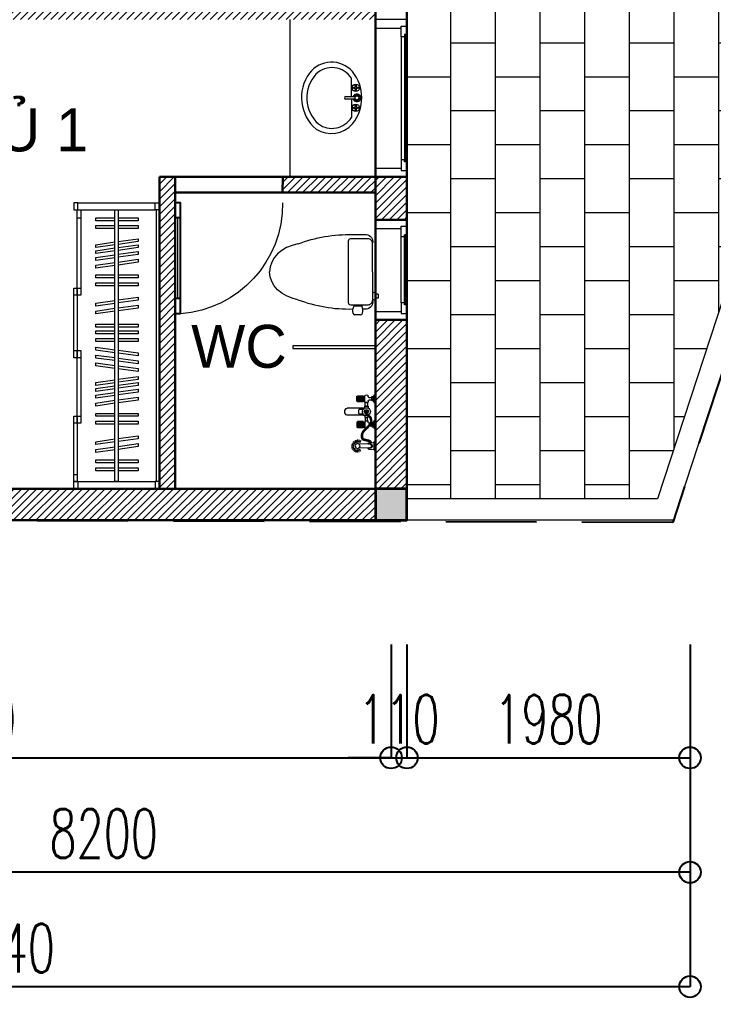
# Model space of a CAD drawing. Header units: millimetres. Extents: x 1832547 to 2001569, y -558009 to -417808.
# Drawn here: x 1911121 to 1915974, y -449515 to -442680 of the extents above; entities that cross this region are included whole.
import ezdxf
from ezdxf.enums import TextEntityAlignment as Align

# ---------------------------------------------------------------- set-up
doc = ezdxf.new("R2010")
doc.units = ezdxf.units.MM
doc.header["$MEASUREMENT"] = 0
doc.linetypes.add('CENTER', pattern=[2, 1.25, -0.25, 0.25, -0.25])
doc.linetypes.add('HIDDEN', pattern=[9.525, 6.35, -3.175])
doc.layers.get('0').update_dxf_attribs({"linetype": 'CONTINUOUS'})
doc.layers.get('DEFPOINTS').update_dxf_attribs({"linetype": 'CONTINUOUS'})
for name, color, linetype, lineweight in [('CA-noi that', 19, 'CONTINUOUS', 9), ('CA. TUONG', 30, 'CONTINUOUS', 30), ('CA.cot', 2, 'CONTINUOUS', 35), ('CA.dim 08', 8, 'CONTINUOUS', 13), ('CA.noi that 15', 15, 'CONTINUOUS', 9), ('CA.TEXT', 7, 'CONTINUOUS', 15), ('CA.thay 145', 145, 'CONTINUOUS', 18), ('CA.tim 67', 67, 'CENTER', 9), ('CA.vat lieu 08', 8, 'CONTINUOUS', 5), ('NP-CỬA SỔ', 143, 'CONTINUOUS', 15)]:
    doc.layers.add(name, color=color, linetype=linetype, lineweight=lineweight)
doc.layers.add('NP-CỬA ĐI', color=90, linetype='CONTINUOUS')
doc.styles.add('vietphuong-remark', font='romans.shx', dxfattribs={"width": 0.65})
doc.styles.add('ZENI2', font='Vhavanb.ttf')
doc.dimstyles.new('AD-200', dxfattribs={"dimscale": 200, "dimtxt": 1.7, "dimasz": 1.5, "dimexe": 0.01, "dimexo": 0, "dimgap": 0.5, "dimtad": 1, "dimdec": 0, "dimdsep": 46, "dimtxsty": 'vietphuong-remark', "dimblk": 'SMALL', "dimcen": 0, "dimdle": 0.01, "dimclrd": 88, "dimclre": 88, "dimclrt": 2, "dimadec": 0, "dimazin": 0, "dimtfac": 1, "dimtdec": 0, "dimtix": 1, "dimtmove": 2, "dimatfit": 3, "dimldrblk": 'DOTBLANK', "dimfxl": 0.01, "dimtolj": 1, "dimtzin": 0, "dimarcsym": 0})

# ---------------------------------------------------------------- blocks, each defined once
blk = doc.blocks.new('_Small')
at = {"color": 0, "linetype": 'ByBlock', "lineweight": -2}
blk.add_circle((0, 0), 0.25, dxfattribs=at)
blk = doc.blocks.new('*D51')
at = {"layer": 'CA.dim 08', "color": 88, "linetype": 'Continuous', "lineweight": -2, "transparency": 16777216}
for p, q in [((1907609.8, -447048.3), (1907609.8, -448642.1)), ((1915809.8, -447048.3), (1915809.8, -448642.1)), ((1915811.8, -448640.1), (1907607.8, -448640.1))]:
    blk.add_line(p, q, dxfattribs=at)
at = {"layer": 'DEFPOINTS', "color": 0, "transparency": 16777216}
for p in [(1907609.8, -447048.3), (1915809.8, -447048.3), (1907609.8, -448640.1)]:
    blk.add_point(p, dxfattribs=at)
at = {"layer": 'CA.dim 08', "color": 88, "lineweight": -2, "transparency": 16777216, "xscale": 300, "yscale": 300, "zscale": 300, "rotation": 180}
blk.add_blockref('_Small', (1907609.8, -448640.1), dxfattribs=at)
at = {"layer": 'CA.dim 08', "color": 88, "lineweight": -2, "transparency": 16777216, "xscale": 300, "yscale": 300, "zscale": 300}
blk.add_blockref('_Small', (1915809.8, -448640.1), dxfattribs=at)
at = {"layer": 'CA.dim 08', "color": 2, "transparency": 16777216, "insert": (1911709.8, -448370.1), "char_height": 340, "attachment_point": 5, "style": 'vietphuong-remark'}
blk.add_mtext('\\A1;8200', dxfattribs=at)
blk = doc.blocks.new('_DotBlank')
at = {"color": 0, "linetype": 'ByBlock', "lineweight": -2}
blk.add_line((-0.5, 0), (-1, 0), dxfattribs=at)
blk.add_circle((0, 0), 0.5, dxfattribs=at)
blk = doc.blocks.new('*D42')
at = {"layer": 'CA.dim 08', "color": 88, "linetype": 'Continuous', "lineweight": -2, "transparency": 16777216}
for p, q in [((1907719.8, -447048.3), (1907719.8, -447842.1)), ((1913719.9, -447048.3), (1913719.9, -447842.1)), ((1907717.8, -447840.1), (1913721.9, -447840.1))]:
    blk.add_line(p, q, dxfattribs=at)
at = {"layer": 'DEFPOINTS', "color": 0, "transparency": 16777216}
for p in [(1907719.8, -447048.3), (1913719.9, -447048.3), (1913719.9, -447840.1)]:
    blk.add_point(p, dxfattribs=at)
at = {"layer": 'CA.dim 08', "color": 88, "lineweight": -2, "transparency": 16777216, "xscale": 300, "yscale": 300, "zscale": 300, "rotation": 180}
blk.add_blockref('_Small', (1907719.8, -447840.1), dxfattribs=at)
at = {"layer": 'CA.dim 08', "color": 88, "lineweight": -2, "transparency": 16777216, "xscale": 300, "yscale": 300, "zscale": 300}
blk.add_blockref('_Small', (1913719.9, -447840.1), dxfattribs=at)
at = {"layer": 'CA.dim 08', "color": 2, "transparency": 16777216, "insert": (1910719.8, -447570.1), "char_height": 340, "attachment_point": 5, "style": 'vietphuong-remark'}
blk.add_mtext('\\A1;6000', dxfattribs=at)
blk = doc.blocks.new('*D43')
at = {"layer": 'CA.dim 08', "color": 88, "linetype": 'Continuous', "lineweight": -2, "transparency": 16777216}
for p, q in [((1913829.9, -447048.3), (1913829.9, -447842.1)), ((1915809.8, -447048.3), (1915809.8, -447842.1)), ((1913827.9, -447840.1), (1915811.8, -447840.1))]:
    blk.add_line(p, q, dxfattribs=at)
at = {"layer": 'DEFPOINTS', "color": 0, "transparency": 16777216}
for p in [(1913829.9, -447048.3), (1915809.8, -447048.3), (1915809.8, -447840.1)]:
    blk.add_point(p, dxfattribs=at)
at = {"layer": 'CA.dim 08', "color": 88, "lineweight": -2, "transparency": 16777216, "xscale": 300, "yscale": 300, "zscale": 300, "rotation": 180}
blk.add_blockref('_Small', (1913829.9, -447840.1), dxfattribs=at)
at = {"layer": 'CA.dim 08', "color": 88, "lineweight": -2, "transparency": 16777216, "xscale": 300, "yscale": 300, "zscale": 300}
blk.add_blockref('_Small', (1915809.8, -447840.1), dxfattribs=at)
at = {"layer": 'CA.dim 08', "color": 2, "transparency": 16777216, "insert": (1914819.8, -447570.1), "char_height": 340, "attachment_point": 5, "style": 'vietphuong-remark'}
blk.add_mtext('\\A1;1980', dxfattribs=at)
blk = doc.blocks.new('*D45')
at = {"layer": 'CA.dim 08', "color": 88, "linetype": 'Continuous', "lineweight": -2, "transparency": 16777216}
for p, q in [((1913719.9, -447048.3), (1913719.9, -447842.1)), ((1913829.9, -447048.3), (1913829.9, -447842.1)), ((1913719.9, -447840.1), (1913419.9, -447840.1)), ((1913719.9, -447840.1), (1913829.9, -447840.1)), ((1913829.9, -447840.1), (1914129.9, -447840.1))]:
    blk.add_line(p, q, dxfattribs=at)
at = {"layer": 'DEFPOINTS', "color": 0, "transparency": 16777216}
for p in [(1913719.9, -447048.3), (1913829.9, -447048.3), (1913829.9, -447840.1)]:
    blk.add_point(p, dxfattribs=at)
at = {"layer": 'CA.dim 08', "color": 88, "lineweight": -2, "transparency": 16777216, "xscale": 300, "yscale": 300, "zscale": 300}
blk.add_blockref('_Small', (1913719.9, -447840.1), dxfattribs=at)
at = {"layer": 'CA.dim 08', "color": 88, "lineweight": -2, "transparency": 16777216, "xscale": 300, "yscale": 300, "zscale": 300, "rotation": 180}
blk.add_blockref('_Small', (1913829.9, -447840.1), dxfattribs=at)
at = {"layer": 'CA.dim 08', "color": 2, "transparency": 16777216, "insert": (1913774.9, -447570.1), "char_height": 340, "attachment_point": 5, "style": 'vietphuong-remark'}
blk.add_mtext('\\A1;110', dxfattribs=at)
blk = doc.blocks.new('*D59')
at = {"layer": 'CA.dim 08', "color": 88, "linetype": 'Continuous', "lineweight": -2, "transparency": 16777216}
for p, q in [((1906169.8, -447848.3), (1906169.8, -449442.1)), ((1915809.8, -447848.3), (1915809.8, -449442.1)), ((1915811.8, -449440.1), (1906167.8, -449440.1))]:
    blk.add_line(p, q, dxfattribs=at)
at = {"layer": 'DEFPOINTS', "color": 0, "transparency": 16777216}
for p in [(1906169.8, -447848.3), (1915809.8, -447848.3), (1906169.8, -449440.1)]:
    blk.add_point(p, dxfattribs=at)
at = {"layer": 'CA.dim 08', "color": 88, "lineweight": -2, "transparency": 16777216, "xscale": 300, "yscale": 300, "zscale": 300, "rotation": 180}
blk.add_blockref('_Small', (1906169.8, -449440.1), dxfattribs=at)
at = {"layer": 'CA.dim 08', "color": 88, "lineweight": -2, "transparency": 16777216, "xscale": 300, "yscale": 300, "zscale": 300}
blk.add_blockref('_Small', (1915809.8, -449440.1), dxfattribs=at)
at = {"layer": 'CA.dim 08', "color": 2, "transparency": 16777216, "insert": (1910989.8, -449170.1), "char_height": 340, "attachment_point": 5, "style": 'vietphuong-remark'}
blk.add_mtext('\\A1;9640', dxfattribs=at)
blk = doc.blocks.new('A$Ce6ee8940')
at = {"layer": 'CA.noi that 15', "ltscale": 0.3}
for p, q in [((221.2, 552.7), (221.2, 558)), ((225.6, 558), (225.6, 552.7)), ((361.2, 552.7), (361.2, 558)), ((365.6, 558), (365.6, 552.7)), ((284.7, 514.1), (155.6, 514.1)), ((209.7, 546.4), (214.9, 546.4)), ((209.7, 542.1), (214.9, 542.1)), ((221.2, 530.5), (221.2, 535.8)), ((225.6, 535.8), (225.6, 530.5)), ((231.9, 546.4), (237.1, 546.4)), ((231.9, 542.1), (237.1, 542.1)), ((284.7, 474.3), (284.7, 535.5)), ((302.2, 535.5), (302.2, 474.3)), ((302.2, 514.1), (430.6, 514.1)), ((349.7, 546.4), (354.9, 546.4)), ((349.7, 542.1), (354.9, 542.1)), ((361.2, 530.5), (361.2, 535.8)), ((365.6, 535.8), (365.6, 530.5)), ((371.9, 546.4), (377.1, 546.4)), ((371.9, 542.1), (377.1, 542.1))]:
    blk.add_line(p, q, dxfattribs=at)
for centre, radius in [((223.4, 544.3), 26.2), ((205.9, 544.3), 4.37), ((223.4, 544.3), 8.75), ((223.4, 544.3), 6.56), ((223.4, 561.8), 4.37), ((240.9, 544.3), 4.37), ((293.4, 553), 13.1), ((363.4, 544.3), 26.2), ((345.9, 544.3), 4.37), ((363.4, 544.3), 8.75), ((363.4, 544.3), 6.56), ((363.4, 561.8), 4.37), ((380.9, 544.3), 4.37), ((223.4, 526.8), 4.38), ((363.4, 526.8), 4.38)]:
    blk.add_circle(centre, radius, dxfattribs=at)
for centre, radius, start, end in [((293, 293), 293, 51.38628, 128.87593), ((293.4, 552.3), 27, 288.92464, 251.07536), ((293.4, 551.9), 18.6, 298.07366, 241.92634), ((238.8, 375.5), 195, 131.68713, 232.56834), ((242.4, 378.8), 160.9, 122.6901, 224.3609), ((347.3, 377.9), 159.7, 323.62877, 58.58843), ((347.8, 374.4), 195.4, 327.0124, 49.05587), ((293.4, 474.3), 8.75, 180.005, 359.995), ((293.3, 448.2), 246.1, 227.64718, 317.90546), ((290.7, 453.2), 288.3, 233.7562, 320.02828)]:
    blk.add_arc(centre, radius, start, end, dxfattribs=at)
blk = doc.blocks.new('A$C69F42894')
at = {"layer": 'CA.noi that 15'}
for p, q in [((124.6, 560), (163.2, 560)), ((115.9, 500), (171.9, 500)), ((115.9, 490), (115.9, 500)), ((171.9, 490), (171.9, 500)), ((0, 415.6), (0, 445.4)), ((0, 445.4), (20, 445.4)), ((0, 415.6), (20, 415.6)), ((20, 401.1), (20, 460)), ((20, 401.1), (20, 460)), ((40, 260), (40, 460)), ((40, 260), (40, 60))]:
    blk.add_line(p, q, dxfattribs=at)
blk.add_lwpolyline([(561.4, 65.1, -0.095238), (179.5, 0), (82.3, 0, -0.448604), (40, 60, 0.414214), (70, 30), (195, 30, 0.414214), (210, 45), (210, 260), (210, 475, 0.414214), (195, 490), (70, 490, 0.414214), (40, 460, -0.448604), (82.3, 520), (108.3, 520)], format="xyb", dxfattribs=at)
for centre, radius, start, end in [((180, 532.3), 71.8, 165.59818, 206.76095), ((124.6, 545), 15, 90, 159.90199), ((163.2, 545), 15, 20.09801, 90), ((107.8, 532.3), 71.8, 333.23905, 14.40182), ((201.2, -506.1), 1026.3, 69.45128, 91.21266), ((11.7, 416.1), 44.7, 50.75842, 79.33108), ((11.7, 445), 44.7, 280.66892, 309.24158)]:
    blk.add_arc(centre, radius, start, end, dxfattribs=at)
at = {"layer": 'CA.noi that 15', "extrusion": (0, 0, -1)}
blk.add_ellipse((506.7, 260), major_axis=(253.3, 0), ratio=0.788071, start_param=-1.35296, end_param=0, dxfattribs=at)
at = {"layer": 'CA.noi that 15'}
blk.add_ellipse((506.7, 260), major_axis=(253.3, 0), ratio=0.788071, start_param=-1.35296, end_param=0, dxfattribs=at)
blk = doc.blocks.new('hoa sen')
at = {"layer": 'CA.noi that 15', "ltscale": 1000}
for p, q in [((-137.5, 11.2), (-137.5, 162.1)), ((-70.8, 11.2), (-70.8, 162.1)), ((163.4, 96.3), (187.7, 82.2)), ((173, 108.8), (192.8, 89)), ((185.6, 118.4), (199.6, 94.2)), ((200.2, 124.5), (207.4, 97.4)), ((215.8, 126.6), (215.8, 98.5)), ((231.5, 124.5), (224.3, 97.4)), ((246.1, 118.4), (232.1, 94.2)), ((258.7, 108.8), (238.9, 89)), ((268.3, 96.3), (244, 82.2)), ((-104.2, 4), (-121.6, -6.1)), ((-86.7, -6.1), (-104.2, 4)), ((155.3, 66), (183.3, 66)), ((157.3, 81.7), (184.4, 74.4)), ((157.3, 50.3), (184.4, 57.6)), ((163.4, 35.7), (187.7, 49.7)), ((200.2, -50), (195.6, 56.3)), ((231.5, -50), (236.1, 56.3)), ((268.3, 35.7), (244, 49.7)), ((274.4, 81.7), (247.3, 74.4)), ((274.4, 50.3), (247.3, 57.6)), ((276.4, 66), (248.4, 66)), ((-263.7, -90.3), (-263.7, -100.1)), ((-263.7, -90.3), (-184.3, -90.3)), ((-191.1, 0), (-247.2, 0)), ((-242.9, -33.3), (-247, -33.3)), ((-237.3, -38.9), (-237.3, -65.6)), ((-237.3, -65.6), (-211.4, -65.6)), ((-233.8, -79.6), (-233.8, -68.7)), ((-214.9, -68.7), (-214.9, -79.6)), ((-211.4, -65.6), (-211.4, -38.9)), ((-205.8, -33.3), (-191.1, -33.3)), ((-191.1, 0), (-191.1, -33.3)), ((-184.3, -90.3), (-184.3, -100.1)), ((-154.9, 0), (-154.9, -33.3)), ((-147.3, 0), (-154.9, 0)), ((-154.9, -33.3), (-137.1, -33.3)), ((-121.6, -6.1), (-121.6, -26.2)), ((-121.6, -26.2), (-104.2, -36.3)), ((-104.2, -36.3), (-86.7, -26.2)), ((-86.7, -6.1), (-86.7, -8.6)), ((-86.7, -6.7), (-86.7, -6.1)), ((-86.7, -19.3), (-86.7, -26.2)), ((-86.7, -26.2), (-86.7, -19.3)), ((-61, 0), (-53.4, 0)), ((-53.4, -33.3), (-60.4, -33.3)), ((-53.4, 0), (-53.4, -33.3)), ((-23.8, -90.3), (-23.8, -100.1)), ((55.6, -90.3), (-23.8, -90.3)), ((-17.2, 0), (-17.2, -33.3)), ((-17.2, 0), (-17.2, -33.3)), ((-17.2, 0), (38.9, 0)), ((-2.5, -33.3), (-17.2, -33.3)), ((3.1, -49.3), (3.1, -38.9)), ((3.1, -65.6), (3.1, -60.8)), ((29, -65.6), (3.1, -65.6)), ((6.6, -68.7), (6.6, -79.6)), ((25.5, -79.6), (25.5, -68.7)), ((29, -45.5), (29, -65.6)), ((55.6, -90.3), (55.6, -100.1)), ((-263.7, -100.1), (-184.3, -100.1)), ((55.6, -100.1), (-23.8, -100.1))]:
    blk.add_line(p, q, dxfattribs=at)
for points in [[(-196.6, 12.9), (-196.6, 66.7), (-252.9, 66.7), (-252.9, 12.9)], [(-202.3, 66.7), (-202.3, 71.9), (-247.2, 71.9), (-247.2, 66.7)], [(-202.3, 7.7), (-202.3, 12.9), (-247.2, 12.9), (-247.2, 7.7)], [(-11.7, 12.9), (-11.7, 66.7), (44.6, 66.7), (44.6, 12.9)], [(-6, 66.7), (-6, 71.9), (38.9, 71.9), (38.9, 66.7)], [(-6, 7.7), (-6, 12.9), (38.9, 12.9), (38.9, 7.7)], [(-156.6, -27.4), (-156.6, -5.1), (-188.8, -5.1), (-188.8, -27.4)], [(-50.6, -27.4), (-50.6, -5.1), (-19.1, -5.1), (-19.1, -27.4)]]:
    blk.add_lwpolyline(points, close=True, dxfattribs=at)
for points in [[(-240.6, 23), (-240.6, 57.4, 0.414214), (-242.9, 59.6), (-243.6, 59.6, 0.414214), (-245.8, 57.4), (-245.8, 23, 0.414214), (-243.6, 20.8), (-242.9, 20.8, 0.414214)], [(-227.4, 23), (-227.4, 57.4, 0.414214), (-229.6, 59.6), (-230.3, 59.6, 0.414214), (-232.6, 57.4), (-232.6, 23, 0.414214), (-230.3, 20.8), (-229.6, 20.8, 0.414214)], [(-214.1, 23), (-214.1, 57.4, 0.414214), (-216.4, 59.6), (-217.1, 59.6, 0.414214), (-219.3, 57.4), (-219.3, 23, 0.414214), (-217.1, 20.8), (-216.4, 20.8, 0.414214)], [(-200.9, 23), (-200.9, 57.4, 0.414214), (-203.1, 59.6), (-203.8, 59.6, 0.414214), (-206.1, 57.4), (-206.1, 23, 0.414214), (-203.8, 20.8), (-203.1, 20.8, 0.414214)], [(-7.4, 23), (-7.4, 57.4, -0.414214), (-5.2, 59.6), (-4.5, 59.6, -0.414214), (-2.2, 57.4), (-2.2, 23, -0.414214), (-4.5, 20.8), (-5.2, 20.8, -0.414214)], [(5.8, 23), (5.8, 57.4, -0.414214), (8.1, 59.6), (8.8, 59.6, -0.414214), (11, 57.4), (11, 23, -0.414214), (8.8, 20.8), (8.1, 20.8, -0.414214)], [(19.1, 23), (19.1, 57.4, -0.414214), (21.3, 59.6), (22, 59.6, -0.414214), (24.3, 57.4), (24.3, 23, -0.414214), (22, 20.8), (21.3, 20.8, -0.414214)], [(32.3, 23), (32.3, 57.4, -0.414214), (34.6, 59.6), (35.3, 59.6, -0.414214), (37.5, 57.4), (37.5, 23, -0.414214), (35.3, 20.8), (34.6, 20.8, -0.414214)], [(256.6, -100.1), (256.6, -94.1, 0.414214), (251, -88.5), (180.7, -88.5, 0.414214), (175.1, -94.1), (175.1, -100.1)]]:
    blk.add_lwpolyline(points, format="xyb", close=True, dxfattribs=at)
for points in [[(-241.5, 7.7), (-241.5, 0)], [(-208.3, 0), (-208.3, 7.7)], [(-105.2, -9.3), (-98.6, -8.6), (-93.3, -8.3), (-88.9, -8.3), (-85.5, -8.7), (-82.7, -9.4), (-80.5, -10.3), (-78.7, -11.4), (-77.1, -12.6), (-75.5, -14), (-74.1, -15.5), (-72.6, -17.1), (-71.2, -18.8), (-69.9, -20.5), (-68.5, -22.2), (-67.2, -24), (-65.9, -25.8), (-64.6, -27.6), (-63.3, -29.4), (-62, -31.1), (-60.8, -32.8), (-59.6, -34.4), (-58.4, -35.9), (-57.3, -37.3), (-56.2, -38.6), (-55.2, -39.7), (-54.3, -40.7), (-53.4, -41.6), (-52.5, -42.4), (-51.7, -43.1), (-50.9, -43.7), (-50.1, -44.4), (-49.3, -45), (-48.4, -45.6), (-47.6, -46.2), (-46.6, -46.8), (-45.4, -47.4), (-44.1, -48.1), (-42.6, -48.7), (-40.8, -49.4), (-38.7, -50.2), (-36.2, -50.9), (-33.5, -51.7), (-30.6, -52.4), (-27.4, -53.1), (-24.1, -53.6), (-20.7, -53.9), (-17.3, -54.1), (-13.9, -54), (-10.5, -53.6), (-7.3, -53), (-4, -52.2), (-0.9, -51.1), (2.2, -49.8), (5.2, -48.3), (8.1, -46.6), (11, -44.8), (13.8, -42.9), (16.5, -40.8), (19.2, -38.6), (21.9, -36.2), (24.6, -33.8), (27.3, -31.2), (30.1, -28.5), (32.9, -25.7), (35.8, -22.8), (38.9, -19.9), (41.9, -16.9), (45.1, -13.8), (48.2, -10.7), (51.3, -7.7), (54.5, -4.6), (57.6, -1.7), (60.6, 1.3), (63.5, 4.1), (66.3, 6.7), (69, 9.3), (71.5, 11.6), (73.8, 13.7), (75.8, 15.6), (77.5, 17.2), (78.9, 18.6), (80.1, 19.6), (81.1, 20.5), (81.8, 21.2), (82.5, 21.7), (83, 22.1), (83.6, 22.4), (84.1, 22.7), (84.7, 23), (85.3, 23.3), (86.1, 23.7), (87, 24.1), (88, 24.5), (89.2, 24.9), (90.6, 25.5), (92.1, 26.1), (93.9, 26.8), (96, 27.5), (98.2, 28.3), (100.5, 29.1), (103, 29.8), (105.6, 30.5), (108.4, 31.1), (111.2, 31.5), (114, 31.9), (116.9, 32.1), (119.7, 32.2), (122.5, 32.2), (125.1, 32.2), (127.6, 32), (129.9, 31.9), (131.9, 31.7), (133.7, 31.6), (135.2, 31.4), (136.5, 31.2), (137.6, 31.1), (138.6, 30.9), (139.6, 30.7), (140.4, 30.5), (141.3, 30.2), (142.1, 30), (143, 29.7), (143.9, 29.4), (144.7, 29.1), (145.6, 28.8), (146.4, 28.5), (147.2, 28.1), (147.9, 27.8), (148.6, 27.5), (149.2, 27.2), (149.8, 26.8), (150.4, 26.5), (150.9, 26.1), (151.4, 25.8), (151.9, 25.4), (152.3, 25), (152.8, 24.6), (153.2, 24.1), (153.6, 23.7), (154.1, 23.2), (154.5, 22.7), (154.9, 22.1), (155.3, 21.6), (155.7, 21), (156, 20.4), (156.4, 19.7), (156.8, 19.1), (157.1, 18.3), (157.5, 17.6), (157.9, 16.7), (158.2, 15.9), (158.6, 14.9), (159, 13.9), (159.4, 12.8), (159.8, 11.7), (160.2, 10.5), (160.6, 9.3), (160.9, 8), (161.3, 6.8), (161.7, 5.5), (162.1, 4.1), (162.5, 2.8), (162.8, 1.5), (163.2, 0.1), (163.6, -1.3), (163.9, -2.7), (164.3, -4.1), (164.6, -5.5), (165, -7), (165.3, -8.5), (165.6, -10), (166, -11.4), (166.3, -12.9), (166.6, -14.3), (166.9, -15.7), (167.2, -17), (167.4, -18.3), (167.7, -19.5), (167.9, -20.7), (168.1, -21.8), (168.3, -22.9), (168.5, -23.9), (168.7, -24.8), (168.8, -25.7), (168.9, -26.5), (169, -27.3), (169.1, -28.1), (169.2, -28.8), (169.3, -29.4), (169.3, -30), (169.4, -30.6), (169.4, -31.2), (169.5, -31.7), (169.6, -32.2), (169.6, -32.7), (169.7, -33.2), (169.7, -33.6), (169.8, -34), (169.9, -34.4), (170, -34.8), (170.1, -35.2), (170.2, -35.6), (170.4, -36), (170.6, -36.3), (170.7, -36.7), (171, -37.1), (171.2, -37.6), (171.5, -38), (171.9, -38.6), (172.3, -39.1), (172.7, -39.6), (173.1, -40.2), (173.5, -40.7), (173.9, -41.3), (174.3, -41.8), (174.7, -42.2), (175, -42.6), (175.3, -42.9), (175.5, -43.2), (175.8, -43.5), (176, -43.7), (176.2, -44), (176.5, -44.2), (176.7, -44.5), (177, -44.8), (177.3, -45.1), (177.7, -45.4), (178.1, -45.8), (178.5, -46.2), (179, -46.6), (179.5, -47), (180.1, -47.5), (180.7, -48), (181.4, -48.5), (182.1, -49.1), (182.8, -49.5), (183.4, -50), (184.1, -50.4), (184.6, -50.8), (185, -51)], [(-103.1, -21.8), (-97.9, -20.6), (-93.9, -19.7), (-90.8, -19.3), (-88.4, -19.1), (-86.7, -19.3), (-85.4, -19.7), (-84.4, -20.3), (-83.5, -21), (-82.7, -21.9), (-81.8, -22.9), (-80.8, -24.1), (-79.9, -25.3), (-78.8, -26.7), (-77.7, -28.2), (-76.5, -29.9), (-75.2, -31.6), (-73.9, -33.5), (-72.5, -35.4), (-71, -37.4), (-69.5, -39.3), (-68.1, -41.3), (-66.6, -43.1), (-65.2, -44.9), (-63.9, -46.4), (-62.7, -47.8), (-61.6, -49), (-60.6, -50.1), (-59.6, -51), (-58.6, -51.8), (-57.7, -52.6), (-56.8, -53.3), (-55.9, -54), (-55, -54.6), (-54, -55.3), (-52.8, -56), (-51.5, -56.7), (-50, -57.5), (-48.2, -58.2), (-46.1, -59), (-43.6, -59.9), (-40.6, -60.8), (-37.3, -61.7), (-33.7, -62.6), (-29.9, -63.3), (-25.8, -64), (-21.6, -64.4), (-17.4, -64.5), (-13.1, -64.4), (-8.9, -63.9), (-4.8, -63.1), (-0.8, -62.1), (3.1, -60.7), (7, -59.2), (10.6, -57.4), (14.2, -55.5), (17.5, -53.5), (20.7, -51.3), (23.7, -49.1), (26.7, -46.7), (29.5, -44.3), (32.3, -41.8), (35.1, -39.2), (37.9, -36.5), (40.8, -33.7), (43.7, -30.8), (46.7, -27.8), (49.8, -24.8), (52.9, -21.8), (56, -18.7), (59.1, -15.7), (62.2, -12.7), (65.3, -9.7), (68.3, -6.9), (71.2, -4.1), (74, -1.4), (76.7, 1.1), (79.1, 3.4), (81.4, 5.5), (83.3, 7.4), (85, 9), (86.4, 10.2), (87.5, 11.3), (88.4, 12), (89, 12.6), (89.5, 13), (89.8, 13.3), (90, 13.5), (90.2, 13.7), (90.3, 13.8), (90.5, 13.9), (90.7, 14), (91, 14.1), (91.4, 14.3), (92, 14.6), (92.8, 14.9), (93.9, 15.3), (95.2, 15.9), (96.8, 16.5), (98.6, 17.2), (100.7, 18), (102.9, 18.7), (105.3, 19.3), (107.8, 19.9), (110.5, 20.4), (113.1, 20.8), (115.9, 21), (118.6, 21.1), (121.2, 21.1), (123.7, 21.1), (126.1, 21), (128.3, 20.8), (130.2, 20.7), (131.9, 20.5), (133.2, 20.4), (134.4, 20.3), (135.4, 20.1), (136.3, 20), (137, 19.8), (137.7, 19.7), (138.3, 19.5), (139, 19.3), (139.7, 19.1), (140.3, 18.9), (141, 18.6), (141.6, 18.4), (142.1, 18.2), (142.6, 18), (143.1, 17.9), (143.5, 17.7), (143.8, 17.6), (144.1, 17.4), (144.3, 17.3), (144.5, 17.2), (144.7, 17), (144.8, 16.9), (145, 16.8), (145.1, 16.6), (145.3, 16.4), (145.4, 16.3), (145.6, 16), (145.8, 15.8), (146, 15.6), (146.2, 15.3), (146.4, 15), (146.6, 14.6), (146.8, 14.3), (147, 13.9), (147.2, 13.4), (147.4, 12.9), (147.7, 12.3), (147.9, 11.6), (148.2, 10.9), (148.5, 10), (148.9, 9.1), (149.2, 8.1), (149.5, 7), (149.9, 5.9), (150.3, 4.7), (150.6, 3.5), (151, 2.3), (151.3, 1.1), (151.7, -0.2), (152, -1.4), (152.4, -2.7), (152.7, -4), (153.1, -5.4), (153.4, -6.7), (153.7, -8.1), (154.1, -9.5), (154.4, -11), (154.7, -12.4), (155, -13.8), (155.4, -15.3), (155.7, -16.6), (155.9, -18), (156.2, -19.3), (156.5, -20.5), (156.7, -21.7), (156.9, -22.8), (157.1, -23.9), (157.3, -24.9), (157.5, -25.8), (157.6, -26.6), (157.8, -27.4), (157.9, -28), (158, -28.6), (158, -29.2), (158.1, -29.7), (158.2, -30.3), (158.2, -30.8), (158.3, -31.3), (158.3, -31.9), (158.4, -32.5), (158.5, -33.2), (158.6, -33.9), (158.7, -34.7), (158.8, -35.4), (159, -36.2), (159.2, -37), (159.4, -37.8), (159.6, -38.6), (159.9, -39.3), (160.2, -40.1), (160.5, -40.8), (160.9, -41.6), (161.3, -42.4), (161.7, -43.1), (162.2, -43.9), (162.6, -44.7), (163.2, -45.5), (163.7, -46.2), (164.3, -47), (164.8, -47.7), (165.3, -48.4), (165.8, -49), (166.2, -49.5), (166.6, -50), (167, -50.4), (167.3, -50.8), (167.6, -51.2), (167.9, -51.5), (168.2, -51.8), (168.5, -52.1), (168.8, -52.4), (169.1, -52.7), (169.5, -53), (169.9, -53.4), (170.3, -53.8), (170.9, -54.3), (171.5, -54.8), (172.2, -55.4), (173, -56), (173.9, -56.7), (174.9, -57.5), (176.1, -58.3), (177.3, -59.1), (178.8, -60), (180.4, -60.9), (182.1, -61.9), (184.1, -62.8)], [(0, 0), (0, 7.7)], [(33.2, 7.7), (33.2, 0)], [(-244.4, -68.7), (-244.4, -79.6)], [(-209.6, -65.6), (-239.1, -65.6)], [(-239.1, -82.7), (-209.6, -82.7)], [(-204.3, -79.6), (-204.3, -68.7)], [(-191.1, 0), (-188.8, -5.1), (-188.8, -27.4), (-191.1, -33.3)], [(-154.9, 0), (-156.6, -5.1), (-156.6, -27.4), (-154.9, -33.3)], [(-53.4, 0), (-50.6, -5.1), (-50.6, -27.4), (-53.4, -33.3)], [(-17.2, 0), (-19.1, -5.1), (-19.1, -27.4), (-17.2, -33.3)], [(-17.2, 0), (-19.1, -5.1), (-19.1, -27.4), (-17.2, -33.3)], [(-4, -79.6), (-4, -68.7)], [(1.3, -65.6), (30.8, -65.6)], [(30.8, -82.7), (1.3, -82.7)], [(36.1, -68.7), (36.1, -79.6)]]:
    blk.add_lwpolyline(points, dxfattribs=at)
for points in [[(-80.1, 12.2), (-80.1, 46.2, 0.414214), (-89.1, 55.1), (-119, 55.1, 0.414214), (-128, 46.2), (-128, 12.3)], [(199.3, -29.4), (195.1, -29.4, 0.385278), (186.2, -37.5), (181.9, -88.5)], [(232.4, -29.4), (236.6, -29.4, -0.385278), (245.5, -37.5), (249.8, -88.5)]]:
    blk.add_lwpolyline(points, format="xyb", dxfattribs=at)
blk.add_circle((215.8, 66), 22.4, dxfattribs=at)
for centre, radius, start, end in [((-107.7, 153.7), 31, 83.36677, 164.19559), ((-100.6, 153.7), 31, 15.80441, 96.63323), ((-147.5, 10), 10, 271.29478, 6.6777), ((-104.2, -16.2), 37.1, 350.19678, 326.98203), ((-104.2, -16.2), 17.5, 26.3525, 349.83941), ((-60.8, 10), 10, 173.3223, 268.70522), ((-238.6, -128.2), 45.6, 90.63044, 123.74146), ((-245, -16.6), 16.8, 97.45167, 263.3952), ((-239.1, -71.8), 6.13, 30.27757, 149.72243), ((-239.1, -76.5), 6.13, 210.27757, 329.72243), ((-242.9, -38.9), 5.6, 0, 90), ((-224.3, -81.8), 16.2, 54.31161, 125.68839), ((-224.3, -66.5), 16.2, 234.31161, 305.68839), ((-209.6, -71.8), 6.13, 30.27757, 149.72243), ((-209.6, -76.5), 6.13, 210.27757, 329.72243), ((-205.8, -38.9), 5.6, 90, 180), ((-209.8, -128.2), 45.6, 56.25854, 89.36956), ((-104.2, -16.2), 9.73, 51.10723, 336.64896), ((-103.7, -15.5), 6.36, 103.75223, 275.00377), ((1.5, -128.2), 45.6, 90.63044, 123.74146), ((1.3, -71.8), 6.13, 30.27757, 149.72243), ((1.3, -76.5), 6.13, 210.27757, 329.72243), ((-2.5, -38.9), 5.6, 0, 90), ((16, -81.8), 16.2, 54.31161, 125.68839), ((16, -66.5), 16.2, 234.31161, 305.68839), ((30.8, -71.8), 6.13, 30.27757, 149.72243), ((30.8, -76.5), 6.13, 210.27757, 329.72243), ((30.3, -128.2), 45.6, 56.25854, 89.36956), ((36.7, -16.6), 16.8, 31.95386, 82.54833), ((36.7, -16.6), 16.8, 287.56812, 342.57943), ((215.8, -49.4), 22.1, 137.68336, 42.31664), ((215.8, -49.4), 15.7, 182.46571, 357.53429)]:
    blk.add_arc(centre, radius, start, end, dxfattribs=at)
blk = doc.blocks.new('A$C3f5a8549')
at = {"layer": 'CA.vat lieu 08'}
blk.add_line((1424.9, 730.3), (864.1, 730.3), dxfattribs=at)
at = {"layer": 'CA.vat lieu 08', "ltscale": 30}
blk.add_arc((766.9, 766.9), 766.9, 269.28069, 355.86403, dxfattribs=at)
at = {"layer": 'NP-CỬA ĐI'}
for p, q in [((757.2, 749.1), (1531.7, 749.1)), ((757.2, 749.1), (757.2, 711.6)), ((1531.7, 711.6), (757.2, 711.6)), ((864.1, 711.6), (864.1, 749.1)), ((1424.9, 711.6), (1424.9, 749.1)), ((1531.7, 711.6), (1531.7, 749.1))]:
    blk.add_line(p, q, dxfattribs=at)
blk = doc.blocks.new('A$Ccce9e104')
at = {"layer": 'CA.vat lieu 08'}
h = blk.add_hatch(color=256, dxfattribs=at)
h.dxf.hatch_style = 1
h.paths.add_polyline_path([(220, 220), (220, 0), (0, 0), (0, 220)])
at = {"layer": 'CA.cot'}
blk.add_lwpolyline([(220, 220), (220, 0), (0, 0), (0, 220)], close=True, dxfattribs=at)
blk = doc.blocks.new('A$Cd900dcba')
at = {"layer": 'CA.noi that 15'}
for p, q in [((0, 600), (50, 600)), ((0, 570), (0, 600)), ((2000, 600), (0, 600)), ((50, 570), (0, 570)), ((0, 30), (0, 570)), ((50, 600), (50, 570)), ((50, 580), (1950, 580)), ((50, 30), (50, 570)), ((2000, 600), (1950, 600)), ((1950, 600), (1950, 570)), ((1950, 570), (2000, 570)), ((1950, 30), (1950, 570)), ((2000, 570), (2000, 600)), ((2000, 30), (2000, 570)), ((50, 30), (0, 30)), ((0, 30), (0, 0)), ((0, 0), (50, 0)), ((50, 0), (50, 30)), ((50, 25), (50, 0)), ((100, 25), (50, 25)), ((50, 0), (100, 0)), ((100, 0), (100, 25)), ((458.7, 25), (100, 25)), ((100, 0), (458.7, 0)), ((458.7, 50), (458.7, 25)), ((508.7, 50), (458.7, 50)), ((458.7, 25), (458.7, 0)), ((458.7, 25), (508.7, 25)), ((508.7, 25), (458.7, 25)), ((458.7, 0), (508.7, 0)), ((916.1, 50), (508.7, 50)), ((508.7, 25), (508.7, 50)), ((508.7, 0), (508.7, 25)), ((508.7, 25), (916.1, 25)), ((966.1, 50), (916.1, 50)), ((916.1, 50), (916.1, 25)), ((916.1, 25), (916.1, 0)), ((966.1, 25), (916.1, 25)), ((916.1, 25), (966.1, 25)), ((916.1, 0), (966.1, 0)), ((966.1, 25), (966.1, 50)), ((1353.5, 25), (966.1, 25)), ((966.1, 0), (966.1, 25)), ((966.1, 0), (1353.5, 0)), ((1403.5, 50), (1353.5, 50)), ((1353.5, 50), (1353.5, 25)), ((1353.5, 25), (1353.5, 0)), ((1403.5, 25), (1353.5, 25)), ((1353.5, 25), (1403.5, 25)), ((1353.5, 0), (1403.5, 0)), ((1403.5, 25), (1403.5, 50)), ((1891.2, 50), (1403.5, 50)), ((1403.5, 0), (1403.5, 25)), ((1403.5, 25), (1891.2, 25)), ((1950, 50), (1891.2, 50)), ((1891.2, 50), (1891.2, 25)), ((1891.2, 25), (1950, 25)), ((1950, 25), (1950, 50)), ((1950, 30), (2000, 30)), ((1950, 0), (1950, 30)), ((2000, 0), (1950, 0)), ((2000, 30), (2000, 0))]:
    blk.add_line(p, q, dxfattribs=at)
at = {"layer": 'CA.noi that 15', "lineweight": 5}
for p, q in [((126.6, 450.6), (126.6, 311.7)), ((147.3, 450.6), (126.6, 450.6)), ((147.3, 311.7), (147.3, 450.6)), ((181.5, 450.6), (181.5, 311.7)), ((202.3, 450.6), (181.5, 450.6)), ((202.3, 311.7), (202.3, 450.6)), ((295.6, 450.6), (275.9, 311.7)), ((316.3, 450.6), (295.6, 450.6)), ((296.7, 311.7), (316.3, 450.6)), ((350.5, 450.6), (330.9, 311.7)), ((371.3, 450.6), (350.5, 450.6)), ((351.6, 311.7), (371.3, 450.6)), ((451.7, 450.6), (451.7, 311.7)), ((472.4, 450.6), (451.7, 450.6)), ((472.4, 311.7), (472.4, 450.6)), ((506.7, 450.6), (506.7, 311.7)), ((527.4, 450.6), (506.7, 450.6)), ((527.4, 311.7), (527.4, 450.6)), ((620.7, 450.6), (601.1, 311.7)), ((641.4, 450.6), (620.7, 450.6)), ((621.8, 311.7), (641.4, 450.6)), ((675.7, 450.6), (656, 311.7)), ((696.4, 450.6), (675.7, 450.6)), ((676.8, 311.7), (696.4, 450.6)), ((722.8, 450.6), (703.1, 311.7)), ((743.5, 450.6), (722.8, 450.6)), ((723.9, 311.7), (743.5, 450.6)), ((764.6, 450.6), (745, 311.7)), ((785.4, 450.6), (764.6, 450.6)), ((765.7, 311.7), (785.4, 450.6)), ((819.6, 450.6), (838, 311.7)), ((840.3, 450.6), (819.6, 450.6)), ((858.7, 311.7), (840.3, 450.6)), ((874.5, 450.6), (892.9, 311.7)), ((895.3, 450.6), (874.5, 450.6)), ((913.7, 311.7), (895.3, 450.6)), ((929.5, 450.6), (947.9, 311.7)), ((950.2, 450.6), (929.5, 450.6)), ((968.6, 311.7), (950.2, 450.6)), ((1049.7, 450.6), (1029, 450.6)), ((1029, 450.6), (1029, 311.7)), ((1049.7, 311.7), (1049.7, 450.6)), ((1083.9, 450.6), (1083.9, 311.7)), ((1104.7, 450.6), (1083.9, 450.6)), ((1104.7, 311.7), (1104.7, 450.6)), ((1131, 450.6), (1131, 311.7)), ((1151.8, 450.6), (1131, 450.6)), ((1151.8, 311.7), (1151.8, 450.6)), ((1263.7, 450.6), (1244.1, 311.7)), ((1284.5, 450.6), (1263.7, 450.6)), ((1264.9, 311.7), (1284.5, 450.6)), ((1318.7, 450.6), (1299.1, 311.7)), ((1339.4, 450.6), (1318.7, 450.6)), ((1319.8, 311.7), (1339.4, 450.6)), ((1419.9, 450.6), (1419.9, 311.7)), ((1440.6, 450.6), (1419.9, 450.6)), ((1440.6, 311.7), (1440.6, 450.6)), ((1474.8, 450.6), (1474.8, 311.7)), ((1495.6, 450.6), (1474.8, 450.6)), ((1495.6, 311.7), (1495.6, 450.6)), ((1583.6, 450.6), (1563.9, 311.7)), ((1604.3, 450.6), (1583.6, 450.6)), ((1584.7, 311.7), (1604.3, 450.6)), ((1638.5, 450.6), (1618.9, 311.7)), ((1659.3, 450.6), (1638.5, 450.6)), ((1639.6, 311.7), (1659.3, 450.6)), ((1685.6, 450.6), (1666, 311.7)), ((1706.4, 450.6), (1685.6, 450.6)), ((1686.7, 311.7), (1706.4, 450.6)), ((1727.5, 450.6), (1707.9, 311.7)), ((1748.2, 450.6), (1727.5, 450.6)), ((1728.6, 311.7), (1748.2, 450.6)), ((1818.6, 450.6), (1818.6, 311.7)), ((1839.4, 450.6), (1818.6, 450.6)), ((1839.4, 311.7), (1839.4, 450.6)), ((1873.6, 450.6), (1873.6, 311.7)), ((1894.3, 450.6), (1873.6, 450.6)), ((1894.3, 311.7), (1894.3, 450.6)), ((50, 311.7), (50, 288.3)), ((1950, 311.7), (50, 311.7)), ((50, 288.3), (1950, 288.3)), ((126.6, 288.3), (126.6, 154.2)), ((147.3, 154.2), (147.3, 288.3)), ((181.5, 288.3), (181.5, 154.2)), ((202.3, 154.2), (202.3, 288.3)), ((272.6, 288.3), (253.7, 154.2)), ((274.4, 154.2), (293.4, 288.3)), ((327.6, 288.3), (308.6, 154.2)), ((329.4, 154.2), (348.3, 288.3)), ((451.7, 288.3), (451.7, 154.2)), ((472.4, 154.2), (472.4, 288.3)), ((506.7, 288.3), (506.7, 154.2)), ((527.4, 154.2), (527.4, 288.3)), ((597.8, 288.3), (578.8, 154.2)), ((599.6, 154.2), (618.5, 288.3)), ((652.7, 288.3), (633.8, 154.2)), ((654.5, 154.2), (673.5, 288.3)), ((699.8, 288.3), (680.9, 154.2)), ((701.6, 154.2), (720.6, 288.3)), ((741.7, 288.3), (722.8, 154.2)), ((743.5, 154.2), (762.4, 288.3)), ((841.1, 288.3), (858.8, 154.2)), ((879.6, 154.2), (861.8, 288.3)), ((896, 288.3), (913.8, 154.2)), ((934.5, 154.2), (916.8, 288.3)), ((951, 288.3), (968.8, 154.2)), ((989.5, 154.2), (971.7, 288.3)), ((1029, 288.3), (1029, 154.2)), ((1049.7, 154.2), (1049.7, 288.3)), ((1083.9, 288.3), (1083.9, 154.2)), ((1104.7, 154.2), (1104.7, 288.3)), ((1131, 288.3), (1131, 154.2)), ((1151.8, 154.2), (1151.8, 288.3)), ((1240.8, 288.3), (1221.9, 154.2)), ((1242.6, 154.2), (1261.6, 288.3)), ((1295.8, 288.3), (1276.8, 154.2)), ((1297.6, 154.2), (1316.5, 288.3)), ((1419.9, 288.3), (1419.9, 154.2)), ((1440.6, 154.2), (1440.6, 288.3)), ((1474.8, 288.3), (1474.8, 154.2)), ((1495.6, 154.2), (1495.6, 288.3)), ((1560.6, 288.3), (1541.7, 154.2)), ((1562.4, 154.2), (1581.4, 288.3)), ((1615.6, 288.3), (1596.6, 154.2)), ((1617.4, 154.2), (1636.3, 288.3)), ((1662.7, 288.3), (1643.7, 154.2)), ((1664.5, 154.2), (1683.4, 288.3)), ((1704.6, 288.3), (1685.6, 154.2)), ((1706.4, 154.2), (1725.3, 288.3)), ((1818.6, 288.3), (1818.6, 154.2)), ((1839.4, 154.2), (1839.4, 288.3)), ((1873.6, 288.3), (1873.6, 154.2)), ((1894.3, 154.2), (1894.3, 288.3)), ((126.6, 154.2), (147.3, 154.2)), ((181.5, 154.2), (202.3, 154.2)), ((253.7, 154.2), (274.4, 154.2)), ((308.6, 154.2), (329.4, 154.2)), ((451.7, 154.2), (472.4, 154.2)), ((506.7, 154.2), (527.4, 154.2)), ((578.8, 154.2), (599.6, 154.2)), ((633.8, 154.2), (654.5, 154.2)), ((680.9, 154.2), (701.6, 154.2)), ((722.8, 154.2), (743.5, 154.2)), ((858.8, 154.2), (879.6, 154.2)), ((913.8, 154.2), (934.5, 154.2)), ((968.8, 154.2), (989.5, 154.2)), ((1029, 154.2), (1049.7, 154.2)), ((1083.9, 154.2), (1104.7, 154.2)), ((1131, 154.2), (1151.8, 154.2)), ((1221.9, 154.2), (1242.6, 154.2)), ((1276.8, 154.2), (1297.6, 154.2)), ((1419.9, 154.2), (1440.6, 154.2)), ((1474.8, 154.2), (1495.6, 154.2)), ((1541.7, 154.2), (1562.4, 154.2)), ((1596.6, 154.2), (1617.4, 154.2)), ((1643.7, 154.2), (1664.5, 154.2)), ((1685.6, 154.2), (1706.4, 154.2)), ((1818.6, 154.2), (1839.4, 154.2)), ((1873.6, 154.2), (1894.3, 154.2))]:
    blk.add_line(p, q, dxfattribs=at)
blk = doc.blocks.new('A$C9f860816')
at = {"layer": 'CA.vat lieu 08', "ltscale": 1000}
h = blk.add_hatch(dxfattribs=at)
h.set_pattern_fill('APPIANRN', color=256, scale=50, angle=90, pattern_type=2)
h.set_pattern_definition([(90, (14449.4, 8405.64), (-312.5, 2e-14), []), (180, (14449.41, 8405.64), (-312.5, -237.5), [312.5, -312.5])])
h.paths.add_polyline_path([(13283.1, 205.6), (17369.4, 12668.4), (17369.4, 16119.3), (14979.4, 17158.4), (12739.6, 18111.6), (12739.6, 15755.6), (14869.4, 15755.6), (14869.4, 15755.6), (15089.4, 15755.6), (15089.4, 15755.6), (15789.4, 14335.6), (15789.4, 10655.6), (15089.4, 10655.6), (15089.4, 10155.6), (15238.7, 10155.6), (15238.7, 10055.6), (15238.7, 8215.7), (15238.7, 8115.7), (15089.4, 8115.7), (15089.4, 7615.6), (15089.4, 7395.6), (14562.5, 5795.6), (14029.4, 5795.6), (11529.4, 5795.6), (11529.4, 205.6)])
at = {"layer": 'CA.vat lieu 08'}
h = blk.add_hatch(dxfattribs=at)
h.set_pattern_fill('ANSI31', color=256, scale=300)
h.set_pattern_definition([(45, (10549.357, 7905.643), (-26.5165, 26.5165), [])])
h.paths.add_polyline_path([(6659.3, 15755.6), (5529.3, 15755.6), (5529.3, 15535.6), (6659.3, 15535.6)])
h.paths.add_polyline_path([(5529.3, 15535.6), (5309.3, 15535.6), (5309.3, 10875.6), (5529.3, 10875.6)])
h.paths.add_polyline_path([(5529.3, 10635.6), (5309.3, 10635.6), (5309.3, 7635.6), (5529.3, 7635.6)])
h.paths.add_polyline_path([(5529.3, 7395.6), (5309.3, 7395.6), (5309.3, 6585.6), (5309.7, 6585.6), (5309.7, 6485.6), (5529.3, 6485.5)])
h.paths.add_polyline_path([(5529.3, 4685.6), (5529.2, 4685.6), (5309.7, 4685.5), (5309.7, 4585.7), (5309.3, 3775.6), (5309.3, 3775.6), (5529.3, 3775.6)])
h.paths.add_polyline_path([(5529.3, 3555.6), (5309.3, 3555.6), (5309.3, 2815.6), (5529.3, 2815.5)])
h.paths.add_polyline_path([(5529.3, 1015.6), (5528.8, 1015.6), (5309.3, 1015.5), (5309.3, 275.6), (5529.3, 275.6)])
h.paths.add_polyline_path([(11309.4, 275.6), (9909.4, 275.6), (9909.4, 275.6), (9799.4, 275.6), (5529.3, 275.6), (5529.3, 55.6), (11309.4, 55.6)])
h.paths.add_polyline_path([(11529.4, 1455.7), (11309.4, 1455.7), (11309.4, 275.6), (11529.4, 275.6)])
h.paths.add_polyline_path([(11529.4, 2455.9), (11309.4, 2455.9), (11309.4, 2155.8), (11529.4, 2155.8)])
h.paths.add_polyline_path([(11309.4, 2455.7), (10661.4, 2455.7), (10660.4, 2345.7), (11309.4, 2345.7)])
h.paths.add_polyline_path([(9909.4, 2455.7), (9799.4, 2455.7), (9799.4, 275.6), (9909.4, 275.6)])
h.paths.add_polyline_path([(11309.4, 3665.6), (6532.2, 3665.6), (6532.2, 3555.6), (11309.4, 3555.6)])
h.paths.add_polyline_path([(5632.2, 3665.6), (5529.3, 3665.6), (5529.3, 3555.6), (5632.2, 3555.6)])
h.paths.add_polyline_path([(11979.4, 7615.6), (11529.4, 7615.6), (11529.4, 7395.6), (11979.4, 7395.6)])
h.paths.add_polyline_path([(14869.4, 7615.6), (13579.3, 7615.6), (13579.3, 7395.6), (14869.4, 7395.6)])
h.paths.add_polyline_path([(15089.4, 8115.7), (15088.7, 8115.7), (15088.7, 8215.5), (14869.4, 8215.6), (14869.4, 7615.6), (15089.4, 7615.6)])
h.paths.add_polyline_path([(15089.4, 10655.6), (14869, 10655.6), (14869, 10055.5), (15088.7, 10055.6), (15088.7, 10155.6)])
h.paths.add_polyline_path([(15789.4, 11426.4), (15569.4, 11426.4), (15569.4, 10875.6), (15789.4, 10875.6)])
h.paths.add_polyline_path([(15789.4, 13625.9), (15569.4, 13625.9), (15569.4, 12026.2), (15789.4, 12026.2)])
h.paths.add_polyline_path([(15569.4, 10765.6), (15089.4, 10765.6), (15089.4, 10655.6), (15569.4, 10655.6)])
h.paths.add_polyline_path([(14869.4, 10765.6), (11529.4, 10765.6), (11529.4, 10655.6), (14869.4, 10655.6)])
h.paths.add_polyline_path([(14869.4, 15755.6), (11529.4, 15755.6), (11529.4, 15755.6), (11529.4, 15535.6), (14869.4, 15535.6), (14869.4, 15535.6)])
h.paths.add_polyline_path([(11309.4, 4575.6), (11529.4, 4575.6), (11529.4, 6595.7), (11309.4, 6595.7)])
at = {"layer": 'CA. TUONG'}
for p, q in [((9908.4, 2345.7), (9909.4, 2455.7)), ((10660.4, 2345.7), (10661.4, 2455.7)), ((11309.4, 2455.9), (11529.4, 2455.9)), ((11309.4, 2155.8), (11529.4, 2155.8)), ((11309.4, 1455.7), (11529.4, 1455.7))]:
    blk.add_line(p, q, dxfattribs=at)
blk.add_lwpolyline([(5529.3, 3555.6), (5529.3, 275.6), (11309.4, 275.6), (11309.4, 7395.6), (11529.4, 7395.6), (11529.4, 55.6), (5309.3, 55.6), (5309.3, 3555.6)], dxfattribs=at)
for points in [[(9799.4, 2455.7), (9909.4, 2455.7), (9909.4, 275.6), (9799.4, 275.6)], [(11309.4, 2455.7), (11309.4, 2345.7), (9909.4, 2345.7), (9909.4, 2455.7)]]:
    blk.add_lwpolyline(points, close=True, dxfattribs=at)
at = {"layer": 'CA.noi that 15', "ltscale": 0.7}
blk.add_line((10709.7, 3555.4), (10709.7, 2455.7), dxfattribs=at)
blk.add_lwpolyline([(11309.4, 1275.2), (10731, 1275.2), (10731, 1255.2), (11309.4, 1255.2)], dxfattribs=at)
at = {"layer": 'CA.thay 145'}
for points in [[(6509.3, 15755.6), (6509.3, 20991.9), (18543.6, 15780.2), (13394.8, 55.6), (11529.4, 55.6)], [(6659.3, 15755.6), (6659.3, 20775.8), (18359.7, 15688.7), (13283.1, 205.6), (11529.4, 205.6)]]:
    blk.add_lwpolyline(points, dxfattribs=at)
at = {"layer": 'CA.vat lieu 08'}
for p, q in [((11309.4, 2515.7), (11309.4, 3495.4)), ((11489.4, 3435.4), (11489.4, 2575.7)), ((11529.4, 2560.7), (11529.4, 3450.4)), ((11309.4, 2096), (11309.4, 1515.9)), ((11529.4, 2051), (11529.4, 1560.9)), ((11489.4, 1575.9), (11489.4, 2036))]:
    blk.add_line(p, q, dxfattribs=at)
blk.add_lwpolyline([(10659.4, 2345.7), (10660.4, 2455.7), (9909.4, 2455.7), (9908.4, 2345.7)], close=True, dxfattribs=at)
at = {"layer": 'NP-CỬA SỔ'}
for p, q in [((11512.4, 3450.4), (11512.4, 2560.7)), ((11517.4, 3450.4), (11517.4, 2560.7)), ((11512.4, 1560.9), (11512.4, 2051)), ((11517.4, 1560.9), (11517.4, 2051))]:
    blk.add_line(p, q, dxfattribs=at)
for points in [[(11529.4, 3510.4), (11529.4, 3555.4), (11309.4, 3555.4), (11309.4, 3495.4), (11489.4, 3495.4), (11489.4, 3495.4), (11489.4, 3495.4), (11489.4, 3510.4)], [(11529.4, 2500.7), (11529.4, 2455.7), (11309.4, 2455.7), (11309.4, 2515.7), (11489.4, 2515.7), (11489.4, 2515.7), (11489.4, 2515.7), (11489.4, 2500.7)], [(11529.4, 2111), (11529.4, 2156), (11309.4, 2156), (11309.4, 2096), (11489.4, 2096), (11489.4, 2096), (11489.4, 2096), (11489.4, 2111)], [(11529.4, 1500.9), (11529.4, 1455.9), (11309.4, 1455.9), (11309.4, 1515.9), (11489.4, 1515.9), (11489.4, 1515.9), (11489.4, 1515.9), (11489.4, 1500.9)]]:
    blk.add_lwpolyline(points, close=True, dxfattribs=at)
for points in [[(11529.4, 3450.4), (11512.4, 3450.4), (11512.4, 3435.4), (11512.4, 3435.4), (11512.4, 3435.4), (11512.4, 3435.4), (11512.4, 3435.4), (11512.4, 3435.4), (11498.4, 3435.4), (11489.4, 3435.4), (11489.4, 3435.4), (11489.4, 3510.4), (11529.4, 3510.4), (11529.4, 3450.4)], [(11529.4, 2560.7), (11512.4, 2560.7), (11512.4, 2575.7), (11512.4, 2575.7), (11512.4, 2575.7), (11512.4, 2575.7), (11512.4, 2575.7), (11512.4, 2575.7), (11498.4, 2575.7), (11489.4, 2575.7), (11489.4, 2575.7), (11489.4, 2500.7), (11529.4, 2500.7), (11529.4, 2560.7)], [(11529.4, 2051), (11512.4, 2051), (11512.4, 2036), (11512.4, 2036), (11512.4, 2036), (11512.4, 2036), (11512.4, 2036), (11512.4, 2036), (11498.4, 2036), (11489.4, 2036), (11489.4, 2036), (11489.4, 2111), (11529.4, 2111), (11529.4, 2051)], [(11529.4, 1560.9), (11512.4, 1560.9), (11512.4, 1575.9), (11512.4, 1575.9), (11512.4, 1575.9), (11512.4, 1575.9), (11512.4, 1575.9), (11512.4, 1575.9), (11498.4, 1575.9), (11489.4, 1575.9), (11489.4, 1575.9), (11489.4, 1500.9), (11529.4, 1500.9), (11529.4, 1560.9)]]:
    blk.add_lwpolyline(points, dxfattribs=at)
for points in [[(11517.4, 3438.4), (11519.8, 3438.4), (11519.8, 3440.8, 0.429256), (11529.4, 3450.4), (11517.4, 3450.4)], [(11517.4, 2572.7), (11519.8, 2572.7), (11519.8, 2570.3, -0.429256), (11529.4, 2560.7), (11517.4, 2560.7)], [(11517.4, 2039), (11519.8, 2039), (11519.8, 2041.4, 0.429256), (11529.4, 2051), (11517.4, 2051)], [(11517.4, 1572.9), (11519.8, 1572.9), (11519.8, 1570.5, -0.429256), (11529.4, 1560.9), (11517.4, 1560.9)]]:
    blk.add_lwpolyline(points, format="xyb", close=True, dxfattribs=at)
at = {"xscale": -1, "rotation": 270}
blk.add_blockref('A$Cd900dcba', (9199.4, 275.6), dxfattribs=at)
at = {"layer": 'CA-noi that', "rotation": 180}
blk.add_blockref('A$C69F42894', (11329.4, 2052.4), dxfattribs=at)
at = {"layer": 'CA-noi that', "xscale": -0.75, "yscale": 0.75, "zscale": 0.75, "rotation": 90}
blk.add_blockref('hoa sen', (11234.4, 736.8), dxfattribs=at)
at = {"layer": 'CA. TUONG', "xscale": -1.002670226968262, "yscale": 1.002670226968262, "zscale": 1.002670226968262, "rotation": 90}
blk.add_blockref('A$C3f5a8549', (10660.5, 3034.9), dxfattribs=at)
at = {"layer": 'CA.cot', "xscale": -1, "rotation": 90}
blk.add_blockref('A$Ccce9e104', (11529.4, 275.6), dxfattribs=at)
at = {"layer": 'CA.noi that 15', "rotation": 269.9999999998976}
blk.add_blockref('A$Ce6ee8940', (10627.4, 3301.7), dxfattribs=at)

msp = doc.modelspace()

# ---------------------------------------------------------------- linework, layer by layer
at = {"color": 12, "linetype": 'HIDDEN', "ltscale": 100, "true_color": 0xc20013}
msp.add_lwpolyline([(1885404.2, -435246.9), (1905903.4, -433889.9), (1907609.8, -433619.9), (1907414.6, -430036), (1908763.3, -429822.7), (1908606.2, -426889.9), (1908597.2, -425148.7), (1913365.1, -427203.4), (1919641, -429932.3), (1920844.1, -430455.4), (1918147.9, -438703.7), (1915689.3, -446195.2), (1905903.4, -446170.1), (1906168.6, -439904.3), (1901985.5, -440029.3), (1885797.2, -439255.1)], close=True, dxfattribs=at)

# ---------------------------------------------------------------- block references
at = {"layer": 'CA.tim 67'}
msp.add_blockref('A$C9f860816', (1902300.5, -446235.6), dxfattribs=at)

# ---------------------------------------------------------------- texts
at = {"layer": 'CA.TEXT', "style": 'ZENI2'}
for s, p in [('phßng ngñ 1', (1910196.2, -443601.6)), ('wc', (1912655.4, -445114.1))]:
    msp.add_text(s, height=300, dxfattribs=at).set_placement(p, align=Align.CENTER)

# ---------------------------------------------------------------- dimensions: what is measured, and where the dimension line sits
at = {"layer": 'CA.dim 08'}
for base, p1, p2, picture, middle in [((1907609.8, -448640.1), (1915809.8, -447048.3), (1907609.8, -447048.3), '*D51', (1911709.8, -448370.1)), ((1913719.9, -447840.1), (1907719.8, -447048.3), (1913719.9, -447048.3), '*D42', (1910719.8, -447570.1)), ((1913829.9, -447840.1), (1913719.9, -447048.3), (1913829.9, -447048.3), '*D45', (1913774.9, -447570.1)), ((1915809.8, -447840.1), (1913829.9, -447048.3), (1915809.8, -447048.3), '*D43', (1914819.8, -447570.1)), ((1906169.8, -449440.1), (1915809.8, -447848.3), (1906169.8, -447848.3), '*D59', (1910989.8, -449170.1))]:
    dim = msp.add_linear_dim(base=base, p1=p1, p2=p2, dimstyle='AD-200', dxfattribs=at)
    dim.commit()
    dim.dimension.update_dxf_attribs({"geometry": picture, "text_midpoint": middle})

doc.saveas('drawing.dxf')
